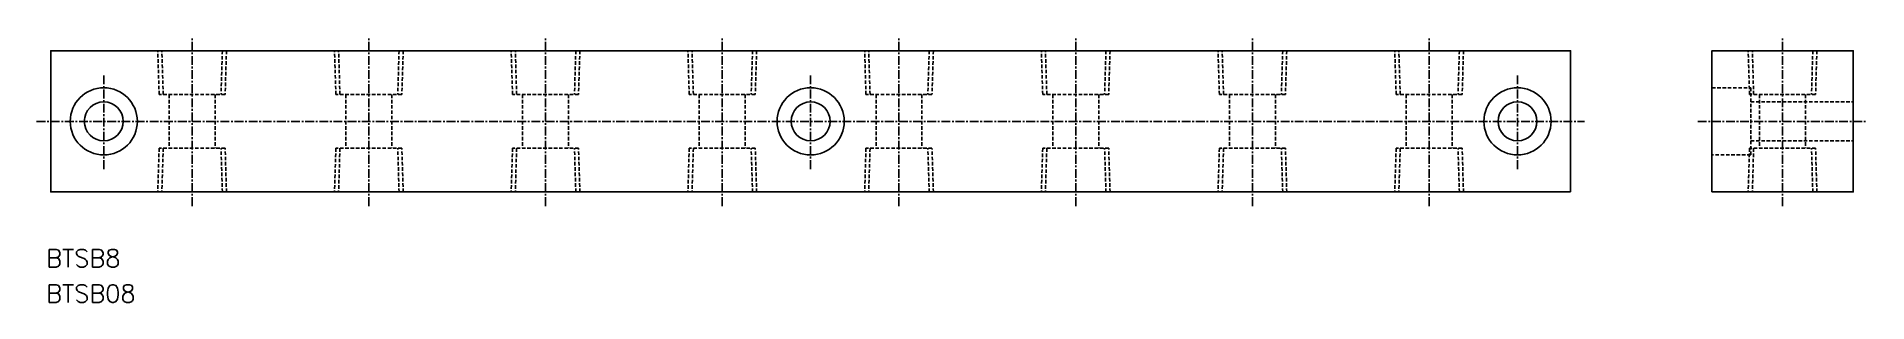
# Model space of a CAD drawing. Extents: x 38 to 296, y 72 to 110.
import ezdxf
from ezdxf.enums import TextEntityAlignment as Align

# ---------------------------------------------------------------- set-up
doc = ezdxf.new("R2010")
doc.units = 0
doc.linetypes.add('CENTER', pattern=[2, 1.25, -0.25, 0.25, -0.25])
doc.linetypes.add('DASHED', pattern=[0.75, 0.5, -0.25])
doc.layers.get('0').update_dxf_attribs({"linetype": 'CONTINUOUS'})
doc.layers.add('CENTER', color=1, linetype='CENTER')
doc.styles.get("Standard").update_dxf_attribs({"font": 'txt.shx', "bigfont": 'extfont.shx'})

msp = doc.modelspace()

# ---------------------------------------------------------------- linework, layer by layer
at = {"color": 3, "linetype": 'DASHED'}
for p, q in [((54.83, 101.3), (54.64, 107.5)), ((55.41, 101.3), (55.22, 107.5)), ((63.78, 107.5), (63.59, 101.3)), ((64.36, 107.5), (64.17, 101.3)), ((79.83, 101.3), (79.64, 107.5)), ((80.41, 101.3), (80.22, 107.5)), ((88.78, 107.5), (88.59, 101.3)), ((89.36, 107.5), (89.17, 101.3)), ((104.83, 101.3), (104.64, 107.5)), ((105.41, 101.3), (105.22, 107.5)), ((113.78, 107.5), (113.59, 101.3)), ((114.36, 107.5), (114.17, 101.3)), ((129.83, 101.3), (129.64, 107.5)), ((130.41, 101.3), (130.22, 107.5)), ((138.78, 107.5), (138.59, 101.3)), ((139.36, 107.5), (139.17, 101.3)), ((154.83, 101.3), (154.64, 107.5)), ((155.41, 101.3), (155.22, 107.5)), ((163.78, 107.5), (163.59, 101.3)), ((164.36, 107.5), (164.17, 101.3)), ((179.83, 101.3), (179.64, 107.5)), ((180.41, 101.3), (180.22, 107.5)), ((188.78, 107.5), (188.59, 101.3)), ((189.36, 107.5), (189.17, 101.3)), ((204.83, 101.3), (204.64, 107.5)), ((205.41, 101.3), (205.22, 107.5)), ((213.78, 107.5), (213.59, 101.3)), ((214.36, 107.5), (214.17, 101.3)), ((229.83, 101.3), (229.64, 107.5)), ((230.41, 101.3), (230.22, 107.5)), ((238.78, 107.5), (238.59, 101.3)), ((239.36, 107.5), (239.17, 101.3)), ((279.83, 101.3), (279.64, 107.5)), ((280.41, 101.3), (280.22, 107.5)), ((288.78, 107.5), (288.59, 101.3)), ((289.36, 107.5), (289.17, 101.3)), ((64.17, 101.3), (54.83, 101.3)), ((56.25, 101.3), (56.25, 93.7)), ((62.75, 101.3), (62.75, 93.7)), ((89.17, 101.3), (79.83, 101.3)), ((81.25, 101.3), (81.25, 93.7)), ((87.75, 101.3), (87.75, 93.7)), ((114.17, 101.3), (104.83, 101.3)), ((106.25, 101.3), (106.25, 93.7)), ((112.75, 101.3), (112.75, 93.7)), ((139.17, 101.3), (129.83, 101.3)), ((131.25, 101.3), (131.25, 93.7)), ((137.75, 101.3), (137.75, 93.7)), ((164.17, 101.3), (154.83, 101.3)), ((156.25, 101.3), (156.25, 93.7)), ((162.75, 101.3), (162.75, 93.7)), ((189.17, 101.3), (179.83, 101.3)), ((181.25, 101.3), (181.25, 93.7)), ((187.75, 101.3), (187.75, 93.7)), ((214.17, 101.3), (204.83, 101.3)), ((206.25, 101.3), (206.25, 93.7)), ((212.75, 101.3), (212.75, 93.7)), ((239.17, 101.3), (229.83, 101.3)), ((231.25, 101.3), (231.25, 93.7)), ((237.75, 101.3), (237.75, 93.7)), ((274.5, 102.25), (280, 102.25)), ((289.17, 101.3), (279.83, 101.3)), ((280, 102.25), (280, 92.75)), ((281.25, 101.3), (281.25, 93.7)), ((287.75, 101.3), (287.75, 93.7)), ((280, 100.25), (294.5, 100.25)), ((54.83, 93.7), (54.64, 87.5)), ((64.17, 93.7), (54.83, 93.7)), ((55.41, 93.7), (55.22, 87.5)), ((63.78, 87.5), (63.59, 93.7)), ((64.36, 87.5), (64.17, 93.7)), ((79.83, 93.7), (79.64, 87.5)), ((89.17, 93.7), (79.83, 93.7)), ((80.41, 93.7), (80.22, 87.5)), ((88.78, 87.5), (88.59, 93.7)), ((89.36, 87.5), (89.17, 93.7)), ((104.83, 93.7), (104.64, 87.5)), ((114.17, 93.7), (104.83, 93.7)), ((105.41, 93.7), (105.22, 87.5)), ((113.78, 87.5), (113.59, 93.7)), ((114.36, 87.5), (114.17, 93.7)), ((129.83, 93.7), (129.64, 87.5)), ((139.17, 93.7), (129.83, 93.7)), ((130.41, 93.7), (130.22, 87.5)), ((138.78, 87.5), (138.59, 93.7)), ((139.36, 87.5), (139.17, 93.7)), ((154.83, 93.7), (154.64, 87.5)), ((164.17, 93.7), (154.83, 93.7)), ((155.41, 93.7), (155.22, 87.5)), ((163.78, 87.5), (163.59, 93.7)), ((164.36, 87.5), (164.17, 93.7)), ((179.83, 93.7), (179.64, 87.5)), ((189.17, 93.7), (179.83, 93.7)), ((180.41, 93.7), (180.22, 87.5)), ((188.78, 87.5), (188.59, 93.7)), ((189.36, 87.5), (189.17, 93.7)), ((204.83, 93.7), (204.64, 87.5)), ((214.17, 93.7), (204.83, 93.7)), ((205.41, 93.7), (205.22, 87.5)), ((213.78, 87.5), (213.59, 93.7)), ((214.36, 87.5), (214.17, 93.7)), ((229.83, 93.7), (229.64, 87.5)), ((239.17, 93.7), (229.83, 93.7)), ((230.41, 93.7), (230.22, 87.5)), ((238.78, 87.5), (238.59, 93.7)), ((239.36, 87.5), (239.17, 93.7)), ((279.83, 93.7), (279.64, 87.5)), ((289.17, 93.7), (279.83, 93.7)), ((280, 94.75), (294.5, 94.75)), ((280.41, 93.7), (280.22, 87.5)), ((288.78, 87.5), (288.59, 93.7)), ((289.36, 87.5), (289.17, 93.7)), ((280, 92.75), (274.5, 92.75))]:
    msp.add_line(p, q, dxfattribs=at)
at = {"color": 7, "linetype": 'CONTINUOUS'}
for points in [[(254.5, 87.5), (39.5, 87.5), (39.5, 107.5), (254.5, 107.5)], [(274.5, 87.5), (294.5, 87.5), (294.5, 107.5), (274.5, 107.5)]]:
    msp.add_lwpolyline(points, close=True, dxfattribs=at)
for centre, radius in [((47, 97.5), 4.75), ((147, 97.5), 4.75), ((247, 97.5), 4.75), ((47, 97.5), 2.75), ((147, 97.5), 2.75), ((247, 97.5), 2.75)]:
    msp.add_circle(centre, radius, dxfattribs=at)
at = {"layer": 'CENTER', "color": 1, "linetype": 'CENTER'}
for p, q in [((59.5, 85.5), (59.5, 109.5)), ((84.5, 85.5), (84.5, 109.5)), ((109.5, 85.5), (109.5, 109.5)), ((134.5, 85.5), (134.5, 109.5)), ((159.5, 85.5), (159.5, 109.5)), ((184.5, 85.5), (184.5, 109.5)), ((209.5, 85.5), (209.5, 109.5)), ((234.5, 85.5), (234.5, 109.5)), ((284.5, 85.5), (284.5, 109.5)), ((47, 90.75), (47, 104.25)), ((147, 90.75), (147, 104.25)), ((247, 90.75), (247, 104.25)), ((37.5, 97.5), (256.5, 97.5)), ((272.5, 97.5), (296.5, 97.5))]:
    msp.add_line(p, q, dxfattribs=at)

# ---------------------------------------------------------------- texts
at = {"color": 7, "linetype": 'CONTINUOUS'}
for s, p in [('BTSB8', (38.86, 78.12)), ('BTSB08', (38.86, 73.12))]:
    msp.add_text(s, height=2.5, dxfattribs=at).set_placement(p, align=Align.MIDDLE_LEFT)

doc.saveas('drawing.dxf')
